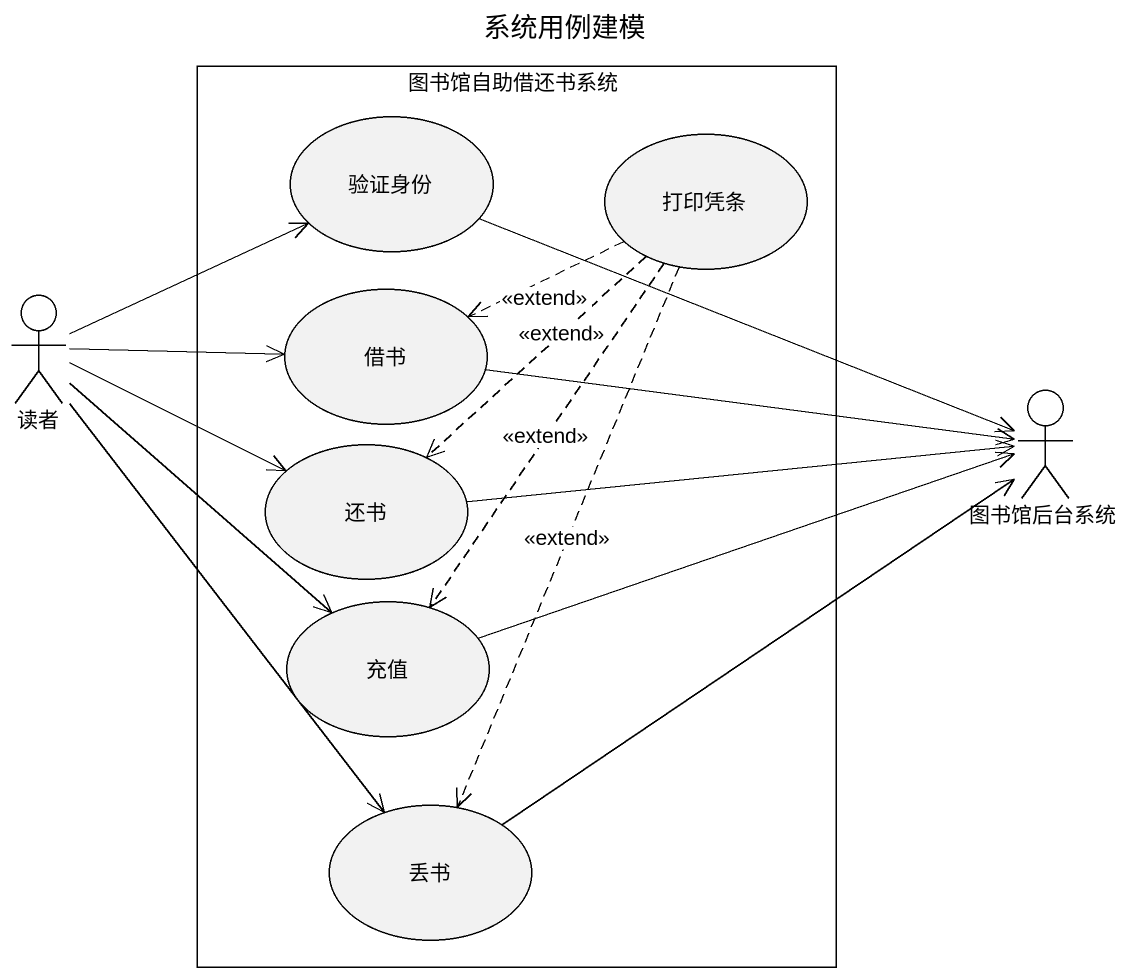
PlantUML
@startuml
title 系统用例建模
rectangle 图书馆自助借还书系统 {
  usecase 验证身份
  usecase 打印凭条
  usecase 借书
  usecase 还书
  usecase 充值
  usecase 丢书
}
actor 读者
actor 图书馆后台系统
验证身份 -right-> 图书馆后台系统
打印凭条 .left.> 借书 : <<extend>>
打印凭条 ..> 还书 : <<extend>>
打印凭条 ..> 充值 : <<extend>>
打印凭条 ..> 丢书 : <<extend>>
读者 -right-> 验证身份
读者 -right-> 借书
读者 -right-> 还书
读者 --> 充值
读者 --> 丢书
借书 -right-> 图书馆后台系统
还书 -right-> 图书馆后台系统
充值 -right-> 图书馆后台系统
丢书 -up-> 图书馆后台系统
@enduml
